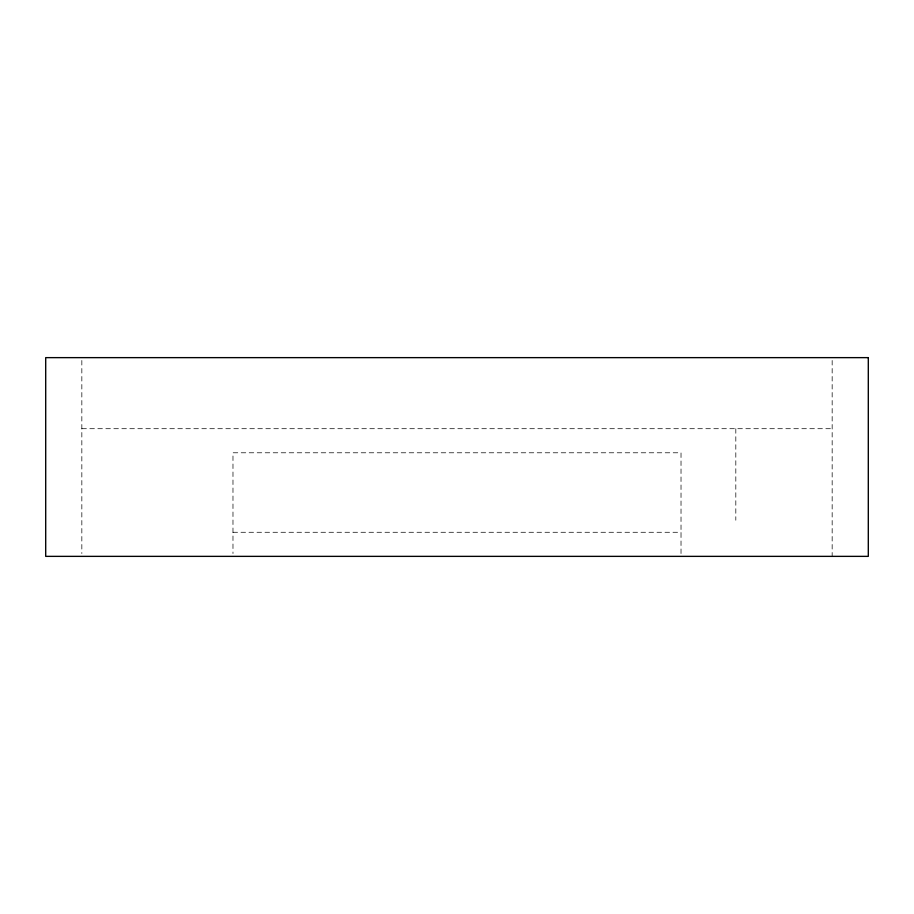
<?xml version="1.0" encoding="UTF-8"?>
<svg xmlns="http://www.w3.org/2000/svg" width="914" height="914" viewBox="0 0 914 914"><rect width="100%" height="100%" fill="white"/><g stroke="black" fill="none" stroke-linecap="round" stroke-linejoin="round"><path stroke-width="0.69" stroke-dasharray="4.57 3.43" d="M81.837 428.7L832.163 428.7M232.979 532.279L681.021 532.279M832.163 360.482L832.163 556.363M735.816 428.7L735.816 520.226M681.021 553.53L681.021 452.784L232.979 452.784L232.979 553.53M81.837 360.482L81.837 553.53"/><path stroke-width="1.37" d="M868.3 357.637L45.7 357.637L45.7 556.363L868.3 556.363L868.3 357.637"/></g></svg>
